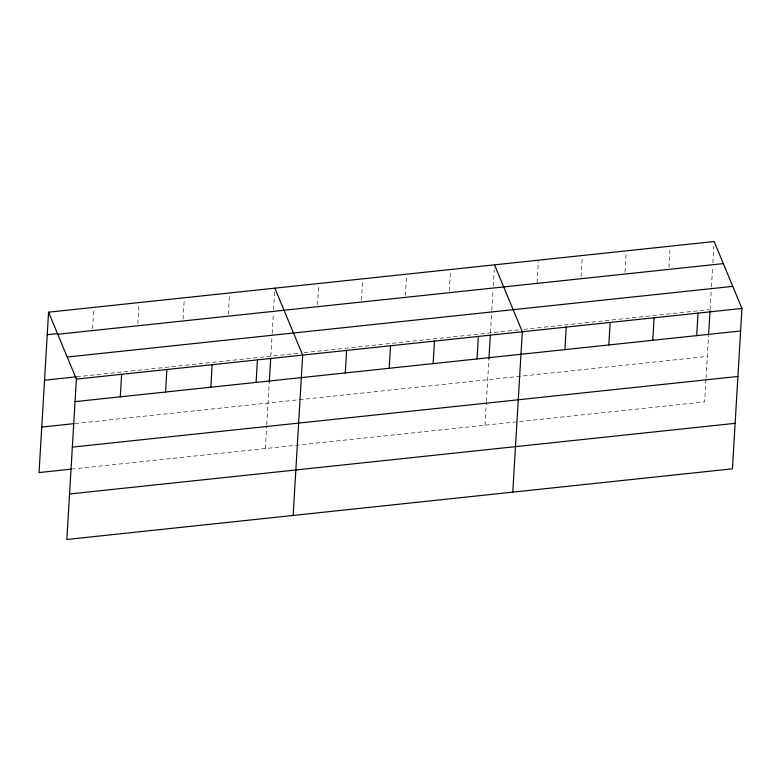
<?xml version="1.0" encoding="UTF-8"?>
<svg xmlns="http://www.w3.org/2000/svg" width="781" height="781" viewBox="0 0 781 781"><rect width="100%" height="100%" fill="white"/><g stroke="black" fill="none" stroke-linecap="round" stroke-linejoin="round"><path stroke-width="0.59" stroke-dasharray="3.9 2.93" d="M92.568 328.713L93.769 308.563M137.827 323.91L139.028 303.76M183.086 319.107L184.209 300.138M228.345 314.304L229.468 295.335M265.345 448.528L266.692 425.791M266.76 424.591L269.299 381.948M270.831 356.175L272.11 334.629M272.178 333.428L273.389 313.074M273.604 309.501L274.658 291.713M317.525 304.834L318.726 284.684M361.457 300.168L362.657 280.018M405.388 295.511L406.579 275.351M449.309 290.844L450.442 271.876M484.981 425.215L486.329 402.469M486.397 401.268L488.935 358.635M490.468 332.852L491.747 311.307M491.815 310.106L493.026 289.761M493.241 286.178L494.227 269.582M537.094 282.702L538.363 261.362M581.093 276.855L582.294 256.695M625.025 272.188L626.147 253.22M668.946 267.522L670.078 248.553M705.965 379.156L704.618 401.893L72.399 469.02M706.034 377.955L708.709 332.97M710.105 309.54L711.384 287.994M711.452 286.793L712.662 266.438M712.877 262.865L713.863 246.269M76.694 376.784L299.318 353.149M304.073 352.641L518.955 329.826M523.709 329.328L708.914 309.666M75.103 423.527L707.313 356.409"/><path stroke-width="1.17" d="M48.578 312.185L76.382 379.107L66.854 539.476L732.422 468.815L741.95 308.446L714.146 241.524L48.578 312.185L39.05 472.554L71.208 469.147M120.303 396.826L121.641 374.294M165.562 392.023L166.9 369.491M210.821 387.21L212.159 364.688M256.08 382.407L257.418 359.885M269.299 381.948L270.695 358.518M293.148 515.45L302.677 355.082L274.873 288.16M345.27 372.937L346.608 350.415M389.192 368.281L390.529 345.749M433.123 363.614L434.461 341.092M477.045 358.948L478.382 336.426M488.935 358.635L490.322 335.195M512.785 492.137L522.313 331.759L494.51 264.837M564.907 349.624L566.245 327.093M608.829 344.958L610.166 322.436M652.76 340.291L654.097 317.769M696.681 335.635L698.019 313.103M708.709 332.97L710.036 310.711M47.241 334.707L57.96 333.575M57.755 334.268L723.323 263.607M67.205 357.024L732.773 286.363M44.537 380.201L76.694 376.784M76.382 379.107L741.95 308.446M75.044 401.629L740.613 330.968M41.754 427.07L73.912 423.653M72.35 447.123L737.908 376.462M69.558 493.992L735.126 423.322"/></g></svg>
